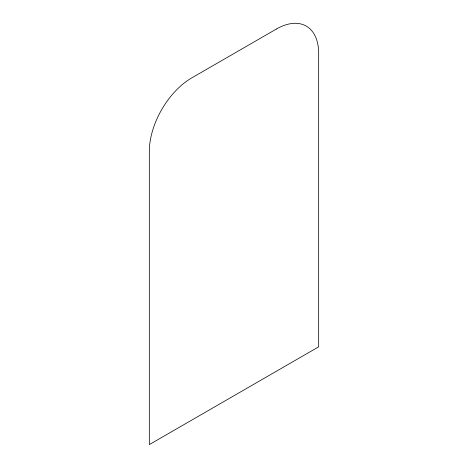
<?xml version="1.0" encoding="UTF-8"?>
<svg xmlns="http://www.w3.org/2000/svg" width="468" height="468" viewBox="0 0 468 468"><rect width="100%" height="100%" fill="white"/><g stroke="black" fill="none" stroke-linecap="round" stroke-linejoin="round"><path stroke-width="0.7" d="M276.336 29.075L191.664 77.957A59.875 34.568 -60 0 0 149.327 151.287L149.327 444.6L318.673 346.829L318.673 53.516A59.875 34.568 -60 0 0 276.336 29.075"/></g></svg>
